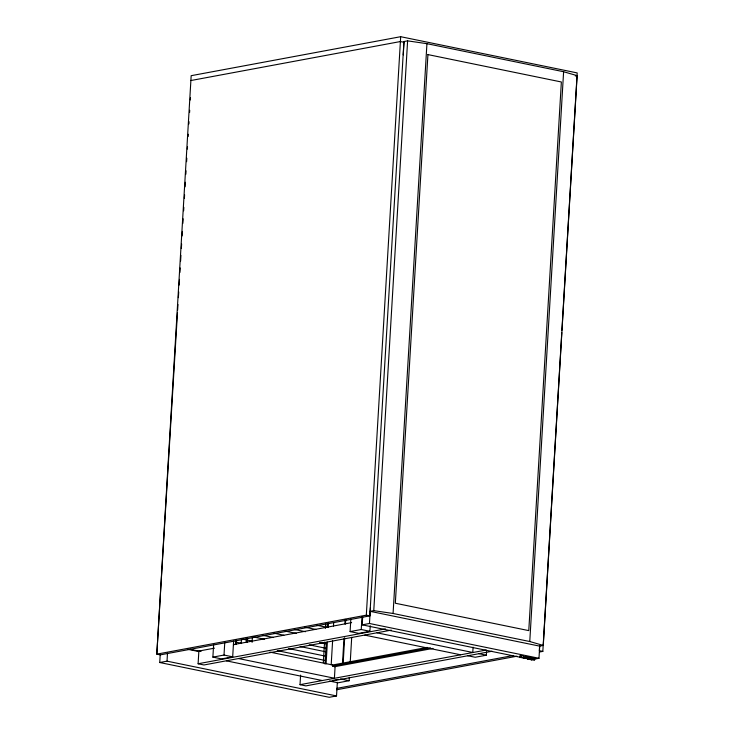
<?xml version="1.0" encoding="UTF-8"?>
<svg xmlns="http://www.w3.org/2000/svg" width="734" height="734" viewBox="0 0 734 734"><rect width="100%" height="100%" fill="white"/><g stroke="black" fill="none" stroke-linecap="round" stroke-linejoin="round"><path stroke-width="1.1" d="M337.346 682.29L336.53 695.942L329.254 697.3L159.746 662.518L160.214 654.544M159.746 662.518L167.022 661.16L167.499 653.196M391.295 630.121L203.969 664.976L198.107 663.765L198.868 651.049L214.475 648.15M233.614 641.195L232.687 656.829L221.549 658.903L212.878 657.123L213.631 644.535M212.878 657.123L224.017 655.049L224.76 642.47M233.55 644.681L235.614 644.296L235.825 640.874M236.522 639.855L236.256 644.434L235.614 644.296M241.202 643.562L241.403 640.131M246.202 642.232L246.477 637.653M247.156 642.433L247.431 637.864M252.083 642.333L252.358 637.763M492.083 651.241L305.885 685.886L300.022 684.684L300.591 675.142M323.327 662.747L324.556 642.149M325.373 628.423L325.639 623.845M325.024 664.041L326.318 642.323M327.199 627.46L327.401 624.038M326.089 663.839L327.382 642.122M328.263 627.267L328.538 622.689M331.181 664.885L332.603 640.883M333.484 626.019L333.686 622.597M238.678 658.572L334.41 678.225L335.099 666.564L332.603 666.05L332.667 664.995L427.234 647.397M342.466 663.912L343.962 638.764M344.842 623.909L345.118 619.34M343.173 662.903L344.668 637.754M345.485 624.038L345.751 619.468M370.23 625.744L369.899 631.295L358.77 633.369L350.1 631.589L350.843 619.01M329.327 681.014L337.998 682.794L349.127 680.721L349.338 677.289M350.219 662.426L351.714 637.259M350.1 631.589L361.238 629.515L361.981 616.936M531.7 659.627L362.192 624.845L362.669 616.881M400.681 36.7L191.17 75.685L156.801 654.15L366.312 615.165L400.681 36.7L577.199 72.923L561.914 330.3M177.481 312.5L156.801 654.15L160.306 654.866L369.817 615.881L403.939 41.535L407.609 40.856L426.931 43.682L563.611 71.73L577.126 75.639L543.27 645.434L539.6 646.122L370.092 611.33L373.762 610.651L393.075 613.477L529.764 641.525L543.27 645.434M362.192 624.845L369.468 623.487L370.422 607.559M403.25 54.894L404.003 42.306M373.762 610.651L407.609 40.856M393.075 613.477L426.931 43.682M473.081 647.177L472.769 652.48L377.037 632.836M467.631 655.71L475.21 657.26L486.348 655.196L486.55 651.764M519.7 657.462L519.8 655.829L521.397 655.526L523.37 655.93L523.278 657.572L519.7 657.462L523.278 657.572M521.296 657.169L521.397 655.526M523.948 658.334L524.048 656.701L525.645 656.398L527.618 656.802L527.526 658.444L523.948 658.334L527.526 658.444M525.544 658.04L525.645 656.398M527.618 659.095L531.196 659.196L527.618 659.095L527.718 657.453L529.315 657.15L531.297 657.554L531.04 659.793L534.618 659.903L534.71 658.26L531.132 658.15M529.764 641.525L563.611 71.73M529.223 658.793L529.315 657.15M532.737 657.857L532.636 659.499L534.618 659.903M539.6 646.104L539.325 650.673L542.83 651.388L561.776 332.585M531.04 659.793L538.985 658.279L539.729 645.764M177.619 310.216L177.967 304.5M178.38 297.646L178.729 291.93M179.142 285.076L179.491 279.36M179.903 272.507L180.179 267.938M180.592 261.084L180.94 255.368M181.353 248.514L181.628 243.945M182.115 235.944L182.39 231.375M182.876 223.375L183.151 218.805M183.638 210.805L183.839 207.383M184.399 198.235L184.601 194.813M185.087 186.812L185.363 182.243M185.849 174.242L186.06 170.811M186.61 161.673L186.821 158.241M187.372 149.103L187.509 146.818M188.133 136.533L188.271 134.249M188.895 123.963L189.033 121.679M189.583 112.541L189.721 110.256M190.345 99.971L190.482 97.686M190.877 80.529L400.397 41.544L403.902 42.26M575.291 75.978L577.126 75.639M233.412 644.626L351.614 622.625M198.107 663.765L385.433 628.91M332.603 666.05L430.546 647.828M334.365 666.766L433.069 648.397M300.022 684.684L486.22 650.04M332.667 680.39L338.236 679.363M336.576 688.4L513.424 655.49M336.695 689.749L516.929 656.214M539.453 652.021L542.83 651.388M526.021 657.104L527.618 656.802M529.691 657.857L531.297 657.554M533.113 658.554L534.71 658.26M366.312 615.165L369.817 615.881M369.468 623.487L538.985 658.279M361.238 629.515L369.899 631.295M478.761 653.636L486.348 655.196M317.171 625.322L327.208 627.386M364.761 635.121L460.493 654.765M304.647 627.148L315.794 629.442M294.352 629.433L305.5 631.717M285.223 631.13L296.371 633.414M273.81 633.176L283.847 635.24M319.529 642.562L326.226 643.938M262.396 635.231L273.553 637.525M309.234 644.847L325.969 648.278M253.267 636.928L264.423 639.213M300.105 646.544L325.758 651.801M241.862 638.984L251.89 641.039M288.701 648.59L325.501 656.15M236.027 642.177L241.596 643.323M277.287 650.645L325.245 660.49M269.938 652.122L332.667 664.995M224.017 655.049L232.687 656.829M340.466 678.941L349.127 680.721M189.913 649.26L200.997 651.489M187.812 649.306L198.831 651.563M226.402 660.857L322.134 680.51M167.022 661.16L336.53 695.942M427.922 54.591L395.332 603.229L528.774 630.616L561.363 81.979L427.922 54.591"/></g></svg>
